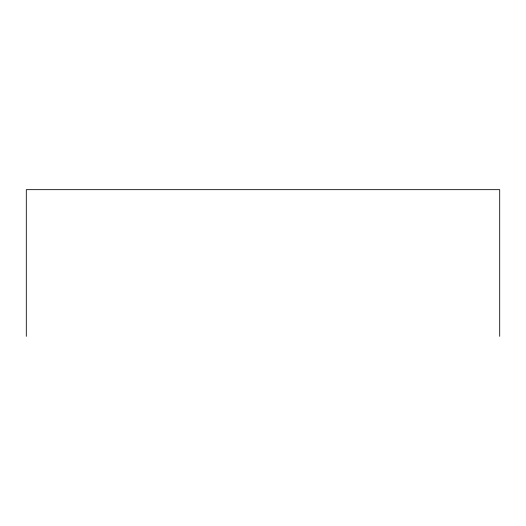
<?xml version="1.0" encoding="UTF-8"?>
<svg xmlns="http://www.w3.org/2000/svg" width="526" height="526" viewBox="0 0 526 526"><rect width="100%" height="100%" fill="white"/><g stroke="black" fill="none" stroke-linecap="round" stroke-linejoin="round"><path stroke-width="0.79" d="M499.7 336.338L499.7 189.662L26.3 189.662L26.3 336.338"/></g></svg>
